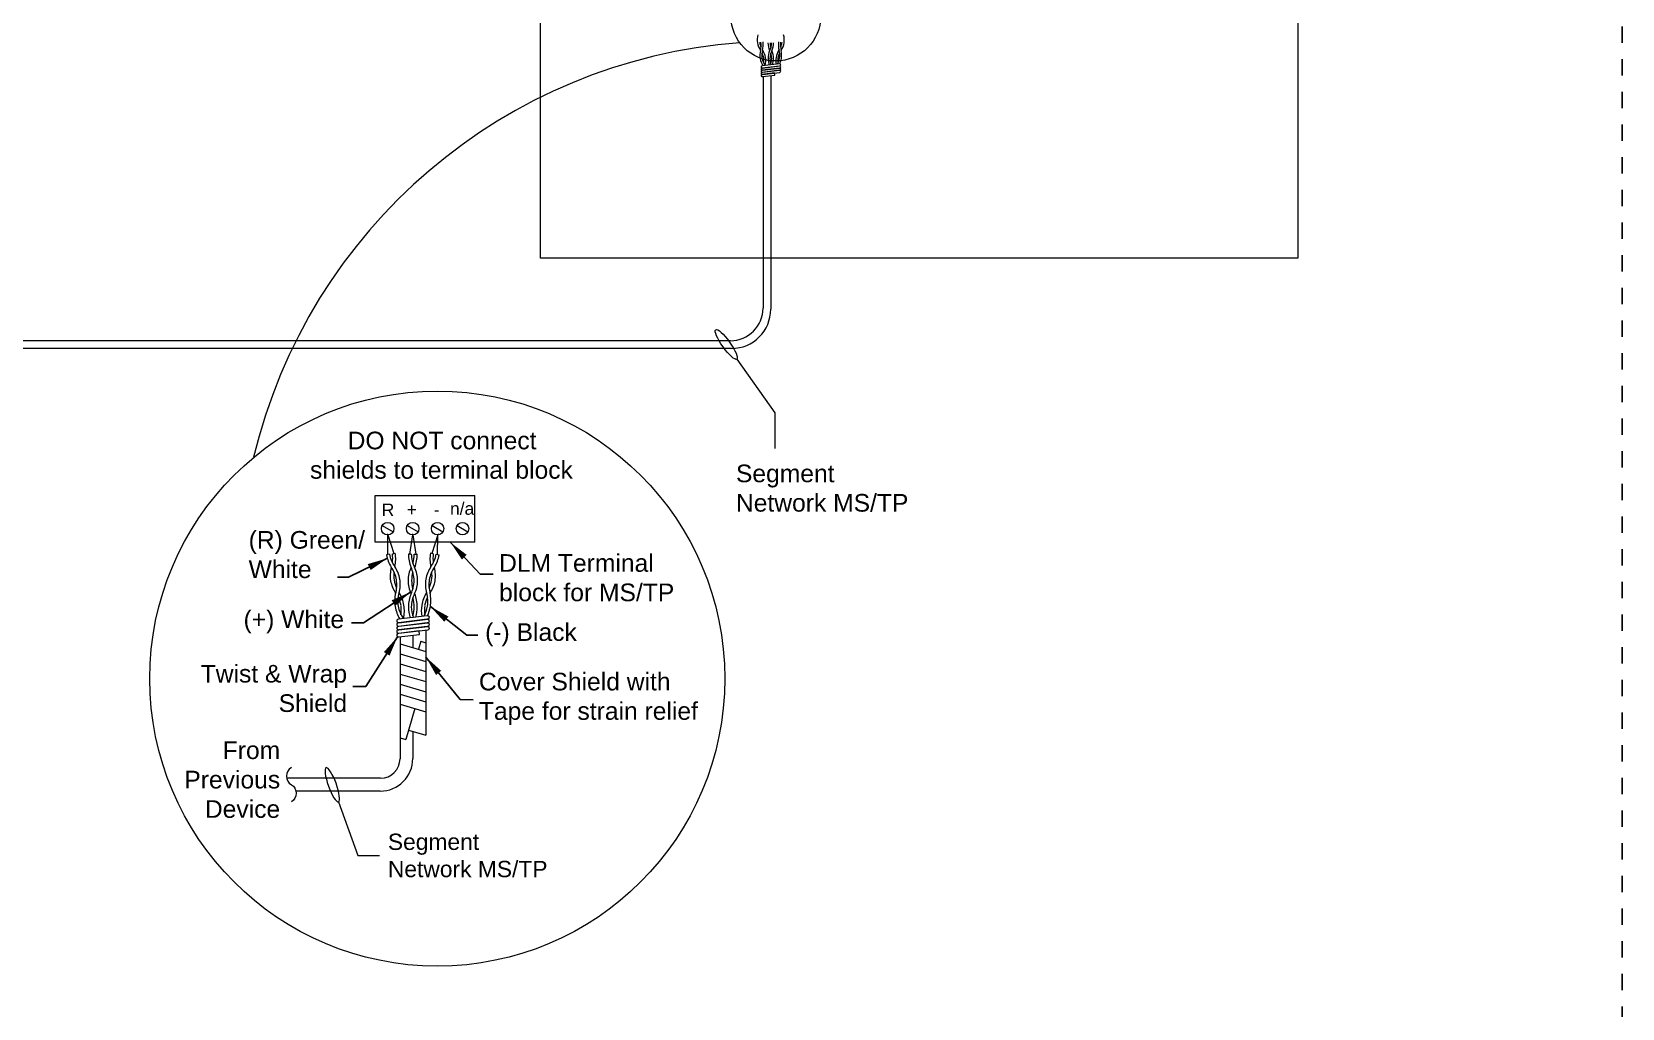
# Model space of a CAD drawing. Header units: inches. Extents: x -60 to 2005, y -577 to 104.
# Drawn here: x 561.43 to 585.78, y -193.54 to -178.59 of the extents above; entities that cross this region are included whole.
import ezdxf
from ezdxf.enums import TextEntityAlignment as Align

# ---------------------------------------------------------------- set-up
doc = ezdxf.new("R2010")
doc.units = ezdxf.units.IN
doc.header["$MEASUREMENT"] = 0
doc.linetypes.add('Demo', pattern=[0.5, 0.25, -0.25])
doc.layers.get('0').update_dxf_attribs({"lineweight": 5})
for name, color, linetype, lineweight in [('PANEL', 7, 'Continuous', 0), ('WS_DETAIL', 7, 'Continuous', 5), ('WS_LowVoltage', 6, 'Continuous', 5)]:
    doc.layers.add(name, color=color, linetype=linetype, lineweight=lineweight)
doc.layers.add('PS Borders', color=40, linetype='Demo', lineweight=5, plot=False)
doc.styles.add('ARIAL', font='arial.ttf')
doc.dimstyles.get("Standard").update_dxf_attribs({"dimtxt": 0.18, "dimasz": 0.18, "dimexe": 0.18, "dimexo": 0.0625, "dimgap": 0.09, "dimtad": 0, "dimtih": 1, "dimtoh": 1, "dimdec": 4, "dimzin": 0, "dimdsep": 46, "dimtxsty": 'Standard', "dimcen": 0.09, "dimadec": 0, "dimazin": 0, "dimtfac": 1, "dimtdec": 4, "dimtofl": 0, "dimtmove": 0, "dimatfit": 3, "dimfxl": 1, "dimtolj": 1, "dimtzin": 0, "dimarcsym": 0})

# ---------------------------------------------------------------- blocks, each defined once
blk = doc.blocks.new('A$C65587FE4')
at = {"layer": 'WS_DETAIL'}
for p, q in [((0.468, 0.107), (0.027, 0.054)), ((0.033, 0.001), (0.478, 0.054))]:
    blk.add_line(p, q, dxfattribs=at)
for centre, start, end in [((0.027, 0.027), 90, 283.7483), ((0.474, 0.081), 276.8741, 103.7978)]:
    blk.add_arc(centre, 0.0271, start, end, dxfattribs=at)
blk = doc.blocks.new('G_ENDLINE')
blk.add_lwpolyline([(0.0866, 0, -0.57735), (0, 0, 0.57735), (-0.0866, 0, 0.57735)], format="xyb")
blk = doc.blocks.new('LMCP-24_TW')
at = {"layer": 'PANEL', "linetype": 'Continuous'}
for p, q in [((-46.39, 0), (-46.39, 80.26)), ((46.39, 79.44), (46.39, 0)), ((46.39, 0), (-46.39, 0))]:
    blk.add_line(p, q, dxfattribs=at)

msp = doc.modelspace()

# ---------------------------------------------------------------- linework, layer by layer
msp.add_arc((572.895, -187.028), 8.294, 94.3004, 166.578)
at = {"layer": 'PS Borders', "lineweight": -3}
msp.add_lwpolyline([(501.172, -219.758), (585.783, -219.758), (585.783, -155.469), (501.172, -155.469)], close=True, dxfattribs=at)
at = {"layer": 'WS_DETAIL'}
for p, q in [((572.805, -179.219), (572.614, -179.242)), ((572.809, -179.251), (572.805, -179.219)), ((572.618, -179.274), (572.809, -179.251)), ((572.226, -183.601), (572.807, -184.42)), ((572.807, -184.42), (572.807, -184.967)), ((566.69, -185.687), (568.216, -185.687)), ((566.69, -186.402), (566.69, -185.687)), ((568.216, -186.402), (568.216, -185.687)), ((566.798, -186.146), (566.963, -186.242)), ((566.885, -186.59), (566.881, -186.289)), ((566.881, -186.289), (566.974, -186.575)), ((567.18, -186.146), (567.345, -186.242)), ((567.22, -186.587), (567.265, -186.289)), ((567.265, -186.289), (567.31, -186.587)), ((567.65, -186.289), (567.557, -186.575)), ((567.561, -186.146), (567.726, -186.242)), ((567.645, -186.59), (567.65, -186.289)), ((567.943, -186.146), (568.108, -186.242)), ((568.216, -186.402), (566.69, -186.402)), ((566.907, -186.587), (566.864, -186.594)), ((566.952, -186.579), (566.995, -186.572)), ((567.242, -186.587), (567.198, -186.587)), ((567.288, -186.587), (567.332, -186.587)), ((567.578, -186.579), (567.535, -186.572)), ((567.624, -186.587), (567.667, -186.594)), ((567.363, -187.76), (567.045, -187.798)), ((567.051, -187.852), (567.369, -187.813)), ((567.369, -187.813), (567.363, -187.76)), ((566.125, -190.375), (566.422, -191.198)), ((566.422, -191.198), (566.754, -191.198))]:
    msp.add_line(p, q, dxfattribs=at)
at = {"layer": 'WS_DETAIL', "const_width": 0.01}
for points in [[(566.885, -186.59), (566.881, -186.289), (566.974, -186.575)], [(567.22, -186.587), (567.265, -186.289), (567.31, -186.587)], [(567.557, -186.575), (567.65, -186.289), (567.645, -186.59)]]:
    msp.add_lwpolyline(points, dxfattribs=at)
at = {"layer": 'WS_DETAIL'}
for centre, radius in [((572.824, -178.348), 0.687), ((567.64, -188.49), 4.402), ((566.881, -186.194), 0.0954), ((567.262, -186.194), 0.0954), ((567.644, -186.194), 0.0954), ((568.025, -186.194), 0.0954)]:
    msp.add_circle(centre, radius, dxfattribs=at)
for centre, radius, start, end in [((572.821, -178.713), 0.283, 164.2278, 189.2296), ((572.348, -178.79), 0.283, 343.7663, 9.2296), ((573.145, -178.79), 0.283, 170.7704, 196.2337), ((572.671, -178.713), 0.283, 350.7704, 15.7722), ((572.821, -178.711), 0.283, 189.6911, 214.6929), ((572.853, -178.705), 0.283, 189.6911, 205.3738), ((572.906, -178.943), 0.326, 167.8107, 189.4603), ((572.316, -178.795), 0.283, 343.7663, 9.2296), ((572.902, -178.951), 0.294, 163.7663, 188.0089), ((572.349, -179.043), 0.294, 10.9117, 27.1503), ((572.853, -178.705), 0.283, 214.6929, 215.1544), ((572.343, -179.037), 0.326, 9.4603, 31.11), ((572.347, -179.028), 0.294, 351.7703, 8.0089), ((572.343, -179.037), 0.326, 347.8107, 9.4603), ((572.986, -178.756), 0.283, 180.2308, 205.2325), ((573.032, -178.999), 0.326, 158.3503, 180), ((572.474, -178.756), 0.283, 334.3059, 359.7692), ((573.027, -179.006), 0.294, 154.3059, 178.5486), ((573.019, -178.756), 0.283, 180.2308, 195.9134), ((572.466, -179.006), 0.294, 1.4514, 17.69), ((572.506, -178.756), 0.283, 334.3059, 359.7692), ((573.019, -178.756), 0.283, 205.2325, 205.6941), ((572.461, -178.999), 0.326, 0, 21.6497), ((573.15, -179.037), 0.326, 170.5397, 188.7192), ((573.15, -179.037), 0.326, 148.89, 170.5397), ((573.146, -179.028), 0.294, 171.9911, 188.2297), ((573.144, -179.043), 0.294, 152.8497, 169.0883), ((572.64, -178.705), 0.283, 324.8456, 325.3071), ((572.591, -178.951), 0.294, 351.9911, 16.2337), ((573.177, -178.795), 0.283, 170.7704, 196.2337), ((572.64, -178.705), 0.283, 334.6262, 350.3089), ((572.672, -178.711), 0.283, 325.3071, 350.3089), ((572.587, -178.943), 0.326, 350.5397, 12.1893), ((572.906, -178.943), 0.326, 189.4603, 210.9753), ((572.9, -178.936), 0.294, 190.9117, 215.1544), ((572.428, -179.269), 0.283, 34.9831, 35.1544), ((572.933, -179.184), 0.283, 163.7663, 163.9497), ((573.032, -178.999), 0.326, 180, 197.9088), ((573.027, -178.991), 0.294, 181.4514, 200.7013), ((572.466, -178.991), 0.294, 342.31, 358.5486), ((572.461, -178.999), 0.326, 343.2194, 0), ((572.593, -178.936), 0.294, 329.9526, 349.0883), ((572.587, -178.943), 0.326, 335.1844, 350.5397), ((572.614, -179.258), 0.0162, 90, 283.7483), ((567.399, -186.505), 0.543, 189.4603, 211.11), ((567.388, -186.494), 0.49, 190.9117, 215.1544), ((566.467, -186.647), 0.49, 351.7703, 8.0089), ((566.602, -187.048), 0.472, 9.6911, 35.1544), ((567.444, -186.907), 0.472, 163.7663, 164.2278), ((566.46, -186.661), 0.543, 347.8107, 9.4603), ((567.741, -186.587), 0.543, 180, 201.6497), ((567.732, -186.574), 0.49, 181.4514, 205.6941), ((566.798, -186.574), 0.49, 342.31, 358.5486), ((566.79, -186.587), 0.543, 338.3503, 0), ((567.929, -187.048), 0.472, 144.8456, 170.3089), ((568.07, -186.661), 0.543, 170.5397, 192.1893), ((567.087, -186.907), 0.472, 15.7722, 16.2337), ((567.142, -186.494), 0.49, 324.8456, 349.0883), ((568.064, -186.647), 0.49, 171.9911, 188.2297), ((567.132, -186.505), 0.543, 328.89, 350.5397), ((567.39, -186.916), 0.472, 164.2278, 189.2296), ((567.39, -186.912), 0.472, 189.6911, 214.6929), ((566.549, -187.056), 0.472, 9.6911, 35.1544), ((567.444, -186.907), 0.472, 173.5469, 189.2296), ((567.443, -186.904), 0.472, 189.6911, 205.3738), ((566.548, -187.053), 0.472, 343.7663, 9.2296), ((566.601, -187.044), 0.472, 343.7663, 9.2296), ((567.665, -186.991), 0.472, 154.7675, 179.7692), ((567.665, -186.988), 0.472, 180.2308, 205.2325), ((566.812, -186.991), 0.472, 0.2308, 25.6941), ((566.812, -186.988), 0.472, 334.3059, 359.7692), ((567.719, -186.991), 0.472, 164.0866, 179.7692), ((567.719, -186.988), 0.472, 180.2308, 195.9134), ((566.866, -186.991), 0.472, 0.2308, 25.6941), ((566.866, -186.988), 0.472, 334.3059, 359.7692), ((567.719, -186.991), 0.472, 154.3059, 154.7675), ((567.93, -187.044), 0.472, 170.7704, 196.2337), ((567.983, -187.053), 0.472, 170.7704, 196.2337), ((567.088, -186.904), 0.472, 334.6262, 350.3089), ((567.982, -187.056), 0.472, 144.8456, 170.3089), ((567.141, -186.912), 0.472, 325.3071, 350.3089), ((567.087, -186.907), 0.472, 350.7704, 6.4531), ((567.14, -186.916), 0.472, 350.7704, 15.7722), ((567.531, -187.299), 0.543, 167.8107, 189.4603), ((567.525, -187.313), 0.49, 163.7663, 188.0089), ((566.603, -187.466), 0.49, 10.9117, 27.1503), ((567.443, -186.904), 0.472, 214.6929, 215.1544), ((566.593, -187.456), 0.543, 9.4603, 31.11), ((567.741, -187.392), 0.543, 158.3503, 180), ((567.732, -187.405), 0.49, 154.3059, 178.5486), ((566.798, -187.405), 0.49, 1.4514, 17.69), ((567.719, -186.988), 0.472, 205.2325, 205.6941), ((566.79, -187.392), 0.543, 360, 21.6497), ((567.938, -187.456), 0.543, 148.89, 170.5397), ((567.927, -187.466), 0.49, 152.8497, 169.0883), ((567.088, -186.904), 0.472, 324.8456, 325.3071), ((567.006, -187.313), 0.49, 351.9911, 16.2337), ((566.999, -187.299), 0.543, 350.5397, 12.1893), ((567.531, -187.299), 0.543, 189.4603, 210.9753), ((567.521, -187.288), 0.49, 190.9117, 215.1544), ((566.599, -187.442), 0.49, 351.7703, 8.0089), ((566.593, -187.456), 0.543, 347.8107, 9.4603), ((567.741, -187.392), 0.543, 180, 197.9088), ((567.732, -187.38), 0.49, 181.4514, 200.7013), ((566.798, -187.38), 0.49, 342.31, 358.5486), ((566.79, -187.392), 0.543, 343.2194, 0), ((567.938, -187.456), 0.543, 170.5397, 188.7192), ((567.01, -187.288), 0.49, 329.9526, 349.0883), ((567.932, -187.442), 0.49, 171.9911, 188.2297), ((566.999, -187.299), 0.543, 335.1844, 350.5397), ((566.734, -187.842), 0.472, 34.9831, 35.1544), ((567.576, -187.702), 0.472, 163.7663, 163.9497), ((567.045, -187.825), 0.0271, 90, 283.7483)]:
    msp.add_arc(centre, radius, start, end, dxfattribs=at)
msp.add_ellipse((572.065, -183.375), major_axis=(0.161, -0.226), ratio=0.22265, dxfattribs=at)
at = {"layer": 'WS_DETAIL', "extrusion": (0, 0, -1)}
msp.add_ellipse((566.031, -190.114), major_axis=(0.094, -0.261), ratio=0.22265, dxfattribs=at)
at = {"layer": 'WS_LowVoltage'}
for p, q in [((572.628, -179.273), (572.628, -182.818)), ((572.746, -179.259), (572.746, -182.836)), ((572.128, -183.318), (557.889, -183.318)), ((572.146, -183.436), (557.788, -183.436)), ((567.462, -187.748), (567.462, -189.355)), ((567.069, -187.849), (567.069, -189.716)), ((567.069, -187.957), (567.462, -188.073)), ((567.265, -187.826), (567.265, -188.015)), ((567.265, -187.826), (567.265, -188.015)), ((567.386, -187.918), (567.35, -188.04)), ((567.386, -187.918), (567.462, -187.94)), ((567.069, -188.112), (567.462, -188.227)), ((567.069, -188.266), (567.462, -188.382)), ((567.069, -188.42), (567.462, -188.536)), ((567.069, -188.575), (567.462, -188.69)), ((567.069, -188.729), (567.462, -188.845)), ((567.069, -188.883), (567.462, -188.999)), ((567.296, -188.95), (567.156, -189.424)), ((567.069, -189.398), (567.156, -189.424)), ((567.199, -189.277), (567.462, -189.355)), ((567.265, -189.297), (567.265, -189.713)), ((566.769, -190.016), (565.333, -190.016)), ((566.765, -190.213), (565.478, -190.213))]:
    msp.add_line(p, q, dxfattribs=at)
for centre, radius in [((572.128, -182.818), 0.5), ((572.146, -182.836), 0.6), ((566.765, -189.713), 0.5), ((566.769, -189.716), 0.3)]:
    msp.add_arc(centre, radius, 270, 0, dxfattribs=at)

# ---------------------------------------------------------------- block references
at = {"lineweight": -3, "xscale": 0.125, "yscale": 0.125, "zscale": 0.125}
msp.add_blockref('LMCP-24_TW', (575.018, -182.053), dxfattribs=at)
at = {"layer": 'WS_DETAIL', "xscale": 0.6001532437038364, "yscale": 0.6001532437038364, "zscale": 0.6001532437038364}
for p in [(572.598, -179.144), (572.598, -179.177), (572.598, -179.21), (572.598, -179.242)]:
    msp.add_blockref('A$C65587FE4', p, dxfattribs=at)
at = {"layer": 'WS_DETAIL'}
for p in [(567.018, -187.635), (567.018, -187.689), (567.018, -187.744), (567.018, -187.798)]:
    msp.add_blockref('A$C65587FE4', p, dxfattribs=at)
at = {"layer": 'WS_DETAIL', "extrusion": (0, 0, -1), "xscale": 3.038678993040037, "yscale": 3.038678993040037, "zscale": -3.038678993040026, "rotation": 90}
msp.add_blockref('G_ENDLINE', (-565.405, -190.114), dxfattribs=at)

# ---------------------------------------------------------------- texts
at = {"layer": 'WS_DETAIL', "style": 'ARIAL'}
for s, height, p in [('n/a', 0.1908, (568.02, -185.883)), ('R', 0.191, (566.885, -185.906)), ('+', 0.191, (567.249, -185.903)), ('-', 0.191, (567.63, -185.903))]:
    msp.add_text(s, height=height, dxfattribs=at).set_placement(p, align=Align.MIDDLE)
at = {"layer": 'WS_DETAIL', "char_height": 0.27, "style": 'ARIAL'}
for s, insert, width, attachment_point in [('\\pi0.61076;DO NOT connect \\P\\pi0.035123;shields to terminal block', (565.656, -185.434), 4.08231, 7), ('Segment \\PNetwork MS/TP', (572.213, -185.214), 2.627, 1)]:
    msp.add_mtext(s, dxfattribs=dict(at, insert=insert, width=width, attachment_point=attachment_point))
for s, insert, attachment_point in [('(R) Green/\\PWhite', (564.751, -186.955), 7), ('DLM Terminal \\Pblock for MS/TP', (568.586, -187.309), 7), ('(+) White', (566.213, -187.798), 9), ('(-) Black', (569.776, -187.994), 9), ('Twist & Wrap \\PShield', (566.259, -189.004), 9), ('Cover Shield with \\PTape for strain relief', (568.277, -189.202), 7), ('From \\PPrevious \\PDevice', (565.234, -190.625), 9)]:
    msp.add_mtext(s, dxfattribs=dict(at, insert=insert, attachment_point=attachment_point))
at = {"layer": 'WS_DETAIL', "linetype": 'Continuous', "insert": (566.883, -191.198), "char_height": 0.25, "width": 6.92856, "attachment_point": 4, "style": 'ARIAL'}
msp.add_mtext('Segment \\PNetwork MS/TP', dxfattribs=at)

# ---------------------------------------------------------------- leaders
at = {"layer": 'WS_DETAIL'}
for points in [[(567.842, -186.405), (568.298, -186.893), (568.496, -186.893)], [(566.876, -186.648), (566.28, -186.937), (566.112, -186.937)], [(567.228, -187.165), (566.509, -187.635), (566.328, -187.635)], [(567.535, -187.388), (568.091, -187.826), (568.259, -187.826)], [(567.032, -187.849), (566.547, -188.613), (566.349, -188.613)], [(567.466, -188.161), (567.989, -188.812), (568.187, -188.813)]]:
    msp.add_leader(points, dimstyle='Standard', override={"dimasz": 0.31, "dimgap": 0.09, "dimtad": 0}, dxfattribs=at)

doc.saveas('drawing.dxf')
